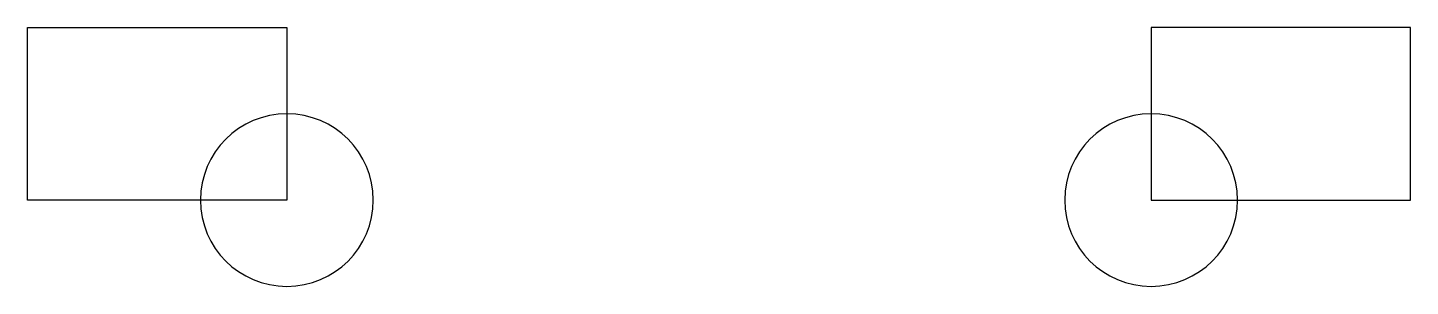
# Model space of a CAD drawing. Header units: millimetres. Extents: x 0 to 40, y 2.5 to 10.
import ezdxf

# ---------------------------------------------------------------- set-up
doc = ezdxf.new("R2010")
doc.units = ezdxf.units.MM

msp = doc.modelspace()

# ---------------------------------------------------------------- linework, layer by layer
at = {"extrusion": (0, 0, -1)}
for points in [[(0, 10), (-7.5, 10), (-7.5, 5), (0, 5)], [(-40, 10), (-32.5, 10), (-32.5, 5), (-40, 5)]]:
    msp.add_lwpolyline(points, close=True, dxfattribs=at)
for centre in [(-7.5, 5), (-32.5, 5)]:
    msp.add_circle(centre, 2.5, dxfattribs=at)

doc.saveas('drawing.dxf')
